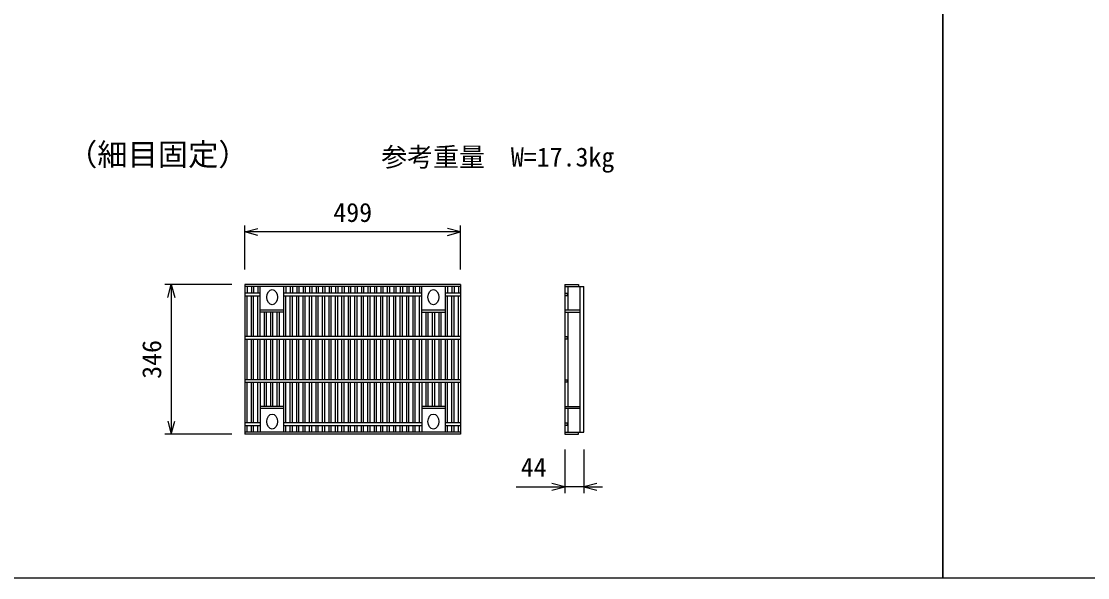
# Model space of a CAD drawing. Units: millimetres, scale not verified. Extents: x -8390 to 25210, y 0 to 11880.
# Drawn here: x 2275 to 4743, y 4770 to 6057 of the extents above; entities that cross this region are included whole.
import ezdxf
from ezdxf.enums import TextEntityAlignment as Align

# ---------------------------------------------------------------- set-up
doc = ezdxf.new("R2010")
doc.units = ezdxf.units.MM
doc.header["$LTSCALE"] = 20
for name, color, linetype, lineweight in [('DIM', 7, 'Continuous', 25), ('HATCH', 6, 'Continuous', 25), ('TXT', 7, 'Continuous', 25)]:
    doc.layers.add(name, color=color, linetype=linetype, lineweight=lineweight)
doc.styles.add('ＭＳ ゴシック', font='')
doc.styles.get('ＭＳ ゴシック').set_extended_font_data('MS Gothic')

msp = doc.modelspace()

# ---------------------------------------------------------------- linework, layer by layer
at = {"layer": 'DIM'}
for p, q in [((2792.68, 5483.57), (2792.68, 5585.16)), ((2792.68, 5570.16), (2822.68, 5578.2)), ((3291.68, 5570.16), (3261.68, 5578.2)), ((3291.68, 5483.57), (3291.68, 5585.16)), ((3291.68, 5570.16), (2792.68, 5570.16)), ((2822.68, 5562.12), (2792.68, 5570.16)), ((3261.68, 5562.12), (3291.68, 5570.16)), ((2762.18, 5448.35), (2607.18, 5448.35)), ((2614.14, 5418.35), (2622.18, 5448.35)), ((2622.18, 5448.35), (2622.18, 5102.35)), ((2622.18, 5448.35), (2630.22, 5418.35)), ((2614.14, 5132.35), (2622.18, 5102.35)), ((2622.18, 5102.35), (2630.22, 5132.35)), ((2762.18, 5102.35), (2607.18, 5102.35)), ((3532.53, 5067.12), (3532.53, 4965.54)), ((3576.53, 5067.12), (3576.53, 4965.54)), ((3532.53, 4980.54), (3502.53, 4988.58)), ((3606.53, 4988.58), (3576.53, 4980.54)), ((3419.92, 4980.54), (3532.53, 4980.54)), ((3502.53, 4972.5), (3532.53, 4980.54)), ((3576.53, 4980.54), (3532.53, 4980.54)), ((3576.53, 4980.54), (3606.53, 4972.5)), ((3576.53, 4980.54), (3620, 4980.54))]:
    msp.add_line(p, q, dxfattribs=at)
at = {"layer": 'HATCH'}
for p, q in [((2792.68, 5448.35), (2792.68, 5102.35)), ((3291.68, 5448.35), (2792.68, 5448.35)), ((3291.68, 5443.85), (2792.68, 5443.85)), ((2827.62, 5428.35), (2792.68, 5428.35)), ((2797.68, 5443.85), (2797.68, 5428.35)), ((2807.65, 5443.85), (2807.65, 5428.35)), ((2812.65, 5443.85), (2812.65, 5428.35)), ((2822.62, 5443.85), (2822.62, 5428.35)), ((2827.62, 5328.35), (2827.62, 5443.85)), ((2882.5, 5328.35), (2882.5, 5443.85)), ((3201.86, 5428.35), (2882.5, 5428.35)), ((2887.5, 5443.85), (2887.5, 5428.35)), ((2897.47, 5443.85), (2897.47, 5428.35)), ((2902.47, 5443.85), (2902.47, 5428.35)), ((2912.44, 5443.85), (2912.44, 5428.35)), ((2917.44, 5443.85), (2917.44, 5428.35)), ((2927.41, 5443.85), (2927.41, 5428.35)), ((2932.41, 5443.85), (2932.41, 5428.35)), ((2942.38, 5443.85), (2942.38, 5428.35)), ((2947.38, 5443.85), (2947.38, 5428.35)), ((2957.35, 5443.85), (2957.35, 5428.35)), ((2962.35, 5443.85), (2962.35, 5428.35)), ((2972.32, 5443.85), (2972.32, 5428.35)), ((2977.32, 5443.85), (2977.32, 5428.35)), ((2987.29, 5443.85), (2987.29, 5428.35)), ((2992.29, 5443.85), (2992.29, 5428.35)), ((3002.26, 5443.85), (3002.26, 5428.35)), ((3007.26, 5443.85), (3007.26, 5428.35)), ((3017.23, 5443.85), (3017.23, 5428.35)), ((3022.23, 5443.85), (3022.23, 5428.35)), ((3032.2, 5443.85), (3032.2, 5428.35)), ((3037.2, 5443.85), (3037.2, 5428.35)), ((3047.17, 5443.85), (3047.17, 5428.35)), ((3052.17, 5443.85), (3052.17, 5428.35)), ((3062.14, 5443.85), (3062.14, 5428.35)), ((3067.14, 5443.85), (3067.14, 5428.35)), ((3077.11, 5443.85), (3077.11, 5428.35)), ((3082.11, 5443.85), (3082.11, 5428.35)), ((3092.08, 5443.85), (3092.08, 5428.35)), ((3097.08, 5443.85), (3097.08, 5428.35)), ((3107.05, 5443.85), (3107.05, 5428.35)), ((3112.05, 5443.85), (3112.05, 5428.35)), ((3122.02, 5443.85), (3122.02, 5428.35)), ((3127.02, 5443.85), (3127.02, 5428.35)), ((3136.98, 5443.85), (3136.98, 5428.35)), ((3141.98, 5443.85), (3141.98, 5428.35)), ((3151.95, 5443.85), (3151.95, 5428.35)), ((3156.95, 5443.85), (3156.95, 5428.35)), ((3166.92, 5443.85), (3166.92, 5428.35)), ((3171.92, 5443.85), (3171.92, 5428.35)), ((3181.89, 5443.85), (3181.89, 5428.35)), ((3186.89, 5443.85), (3186.89, 5428.35)), ((3196.86, 5443.85), (3196.86, 5428.35)), ((3201.86, 5328.35), (3201.86, 5443.85)), ((3256.74, 5328.35), (3256.74, 5443.85)), ((3291.68, 5428.35), (3256.74, 5428.35)), ((3261.74, 5443.85), (3261.74, 5428.35)), ((3271.71, 5443.85), (3271.71, 5428.35)), ((3276.71, 5443.85), (3276.71, 5428.35)), ((3286.68, 5443.85), (3286.68, 5428.35)), ((3291.68, 5448.35), (3291.68, 5102.35)), ((3532.53, 5448.35), (3532.53, 5102.35)), ((3532.53, 5448.35), (3564.53, 5448.35)), ((3532.53, 5443.85), (3576.53, 5443.85)), ((3532.53, 5428.35), (3538.53, 5428.35)), ((3538.53, 5428.35), (3538.53, 5422.35)), ((3540.53, 5388.85), (3540.53, 5443.85)), ((3564.53, 5448.35), (3564.53, 5443.85)), ((3568.53, 5106.85), (3568.53, 5443.85)), ((3576.53, 5106.85), (3576.53, 5443.85)), ((2792.68, 5422.35), (2827.62, 5422.35)), ((2797.68, 5328.35), (2797.68, 5422.35)), ((2807.65, 5328.35), (2807.65, 5422.35)), ((2812.65, 5328.35), (2812.65, 5422.35)), ((2822.62, 5328.35), (2822.62, 5422.35)), ((2882.5, 5422.35), (3201.86, 5422.35)), ((2887.5, 5328.35), (2887.5, 5422.35)), ((2897.47, 5328.35), (2897.47, 5422.35)), ((2902.47, 5328.35), (2902.47, 5422.35)), ((2912.44, 5328.35), (2912.44, 5422.35)), ((2917.44, 5328.35), (2917.44, 5422.35)), ((2927.41, 5328.35), (2927.41, 5422.35)), ((2932.41, 5328.35), (2932.41, 5422.35)), ((2942.38, 5328.35), (2942.38, 5422.35)), ((2947.38, 5328.35), (2947.38, 5422.35)), ((2957.35, 5328.35), (2957.35, 5422.35)), ((2962.35, 5328.35), (2962.35, 5422.35)), ((2972.32, 5328.35), (2972.32, 5422.35)), ((2977.32, 5328.35), (2977.32, 5422.35)), ((2987.29, 5328.35), (2987.29, 5422.35)), ((2992.29, 5328.35), (2992.29, 5422.35)), ((3002.26, 5328.35), (3002.26, 5422.35)), ((3007.26, 5328.35), (3007.26, 5422.35)), ((3017.23, 5328.35), (3017.23, 5422.35)), ((3022.23, 5328.35), (3022.23, 5422.35)), ((3032.2, 5328.35), (3032.2, 5422.35)), ((3037.2, 5328.35), (3037.2, 5422.35)), ((3047.17, 5328.35), (3047.17, 5422.35)), ((3052.17, 5328.35), (3052.17, 5422.35)), ((3062.14, 5328.35), (3062.14, 5422.35)), ((3067.14, 5328.35), (3067.14, 5422.35)), ((3077.11, 5328.35), (3077.11, 5422.35)), ((3082.11, 5328.35), (3082.11, 5422.35)), ((3092.08, 5328.35), (3092.08, 5422.35)), ((3097.08, 5328.35), (3097.08, 5422.35)), ((3107.05, 5328.35), (3107.05, 5422.35)), ((3112.05, 5328.35), (3112.05, 5422.35)), ((3122.02, 5328.35), (3122.02, 5422.35)), ((3127.02, 5328.35), (3127.02, 5422.35)), ((3136.98, 5328.35), (3136.98, 5422.35)), ((3141.98, 5328.35), (3141.98, 5422.35)), ((3151.95, 5328.35), (3151.95, 5422.35)), ((3156.95, 5328.35), (3156.95, 5422.35)), ((3166.92, 5328.35), (3166.92, 5422.35)), ((3171.92, 5328.35), (3171.92, 5422.35)), ((3181.89, 5328.35), (3181.89, 5422.35)), ((3186.89, 5328.35), (3186.89, 5422.35)), ((3196.86, 5328.35), (3196.86, 5422.35)), ((3256.74, 5422.35), (3291.68, 5422.35)), ((3261.74, 5328.35), (3261.74, 5422.35)), ((3271.71, 5328.35), (3271.71, 5422.35)), ((3276.71, 5328.35), (3276.71, 5422.35)), ((3286.68, 5328.35), (3286.68, 5422.35)), ((3538.53, 5422.35), (3532.53, 5422.35)), ((2882.5, 5388.85), (2827.62, 5388.85)), ((2882.5, 5384.35), (2827.62, 5384.35)), ((2837.59, 5328.35), (2837.59, 5384.35)), ((2842.59, 5328.35), (2842.59, 5384.35)), ((2852.56, 5328.35), (2852.56, 5384.35)), ((2857.56, 5328.35), (2857.56, 5384.35)), ((2867.53, 5328.35), (2867.53, 5384.35)), ((2872.53, 5328.35), (2872.53, 5384.35)), ((3256.74, 5388.85), (3201.86, 5388.85)), ((3201.86, 5384.35), (3256.74, 5384.35)), ((3211.83, 5328.35), (3211.83, 5384.35)), ((3216.83, 5328.35), (3216.83, 5384.35)), ((3226.8, 5328.35), (3226.8, 5384.35)), ((3231.8, 5328.35), (3231.8, 5384.35)), ((3241.77, 5328.35), (3241.77, 5384.35)), ((3246.77, 5328.35), (3246.77, 5384.35)), ((3568.53, 5388.85), (3532.53, 5388.85)), ((3532.53, 5384.35), (3568.53, 5384.35)), ((3540.53, 5166.35), (3540.53, 5384.35)), ((3291.68, 5328.35), (2792.68, 5328.35)), ((2792.68, 5322.35), (3291.68, 5322.35)), ((2797.68, 5228.35), (2797.68, 5322.35)), ((2807.65, 5228.35), (2807.65, 5322.35)), ((2812.65, 5228.35), (2812.65, 5322.35)), ((2822.62, 5228.35), (2822.62, 5322.35)), ((2827.62, 5228.35), (2827.62, 5322.35)), ((2837.59, 5228.35), (2837.59, 5322.35)), ((2842.59, 5228.35), (2842.59, 5322.35)), ((2852.56, 5228.35), (2852.56, 5322.35)), ((2857.56, 5228.35), (2857.56, 5322.35)), ((2867.53, 5228.35), (2867.53, 5322.35)), ((2872.53, 5228.35), (2872.53, 5322.35)), ((2882.5, 5228.35), (2882.5, 5322.35)), ((2887.5, 5228.35), (2887.5, 5322.35)), ((2897.47, 5228.35), (2897.47, 5322.35)), ((2902.47, 5228.35), (2902.47, 5322.35)), ((2912.44, 5228.35), (2912.44, 5322.35)), ((2917.44, 5228.35), (2917.44, 5322.35)), ((2927.41, 5228.35), (2927.41, 5322.35)), ((2932.41, 5228.35), (2932.41, 5322.35)), ((2942.38, 5228.35), (2942.38, 5322.35)), ((2947.38, 5228.35), (2947.38, 5322.35)), ((2957.35, 5228.35), (2957.35, 5322.35)), ((2962.35, 5228.35), (2962.35, 5322.35)), ((2972.32, 5228.35), (2972.32, 5322.35)), ((2977.32, 5228.35), (2977.32, 5322.35)), ((2987.29, 5228.35), (2987.29, 5322.35)), ((2992.29, 5228.35), (2992.29, 5322.35)), ((3002.26, 5228.35), (3002.26, 5322.35)), ((3007.26, 5228.35), (3007.26, 5322.35)), ((3017.23, 5228.35), (3017.23, 5322.35)), ((3022.23, 5228.35), (3022.23, 5322.35)), ((3032.2, 5228.35), (3032.2, 5322.35)), ((3037.2, 5228.35), (3037.2, 5322.35)), ((3047.17, 5228.35), (3047.17, 5322.35)), ((3052.17, 5228.35), (3052.17, 5322.35)), ((3062.14, 5228.35), (3062.14, 5322.35)), ((3067.14, 5228.35), (3067.14, 5322.35)), ((3077.11, 5228.35), (3077.11, 5322.35)), ((3082.11, 5228.35), (3082.11, 5322.35)), ((3092.08, 5228.35), (3092.08, 5322.35)), ((3097.08, 5228.35), (3097.08, 5322.35)), ((3107.05, 5228.35), (3107.05, 5322.35)), ((3112.05, 5228.35), (3112.05, 5322.35)), ((3122.02, 5228.35), (3122.02, 5322.35)), ((3127.02, 5228.35), (3127.02, 5322.35)), ((3136.98, 5228.35), (3136.98, 5322.35)), ((3141.98, 5228.35), (3141.98, 5322.35)), ((3151.95, 5228.35), (3151.95, 5322.35)), ((3156.95, 5228.35), (3156.95, 5322.35)), ((3166.92, 5228.35), (3166.92, 5322.35)), ((3171.92, 5228.35), (3171.92, 5322.35)), ((3181.89, 5228.35), (3181.89, 5322.35)), ((3186.89, 5228.35), (3186.89, 5322.35)), ((3196.86, 5228.35), (3196.86, 5322.35)), ((3201.86, 5228.35), (3201.86, 5322.35)), ((3211.83, 5228.35), (3211.83, 5322.35)), ((3216.83, 5228.35), (3216.83, 5322.35)), ((3226.8, 5228.35), (3226.8, 5322.35)), ((3231.8, 5228.35), (3231.8, 5322.35)), ((3241.77, 5228.35), (3241.77, 5322.35)), ((3246.77, 5228.35), (3246.77, 5322.35)), ((3256.74, 5228.35), (3256.74, 5322.35)), ((3261.74, 5228.35), (3261.74, 5322.35)), ((3271.71, 5228.35), (3271.71, 5322.35)), ((3276.71, 5228.35), (3276.71, 5322.35)), ((3286.68, 5228.35), (3286.68, 5322.35)), ((3532.53, 5328.35), (3538.53, 5328.35)), ((3538.53, 5322.35), (3532.53, 5322.35)), ((3538.53, 5328.35), (3538.53, 5322.35)), ((3291.68, 5228.35), (2792.68, 5228.35)), ((2792.68, 5222.35), (3291.68, 5222.35)), ((2797.68, 5128.35), (2797.68, 5222.35)), ((2807.65, 5128.35), (2807.65, 5222.35)), ((2812.65, 5128.35), (2812.65, 5222.35)), ((2822.62, 5128.35), (2822.62, 5222.35)), ((2827.62, 5222.35), (2827.62, 5106.85)), ((2837.59, 5166.35), (2837.59, 5222.35)), ((2842.59, 5166.35), (2842.59, 5222.35)), ((2852.56, 5166.35), (2852.56, 5222.35)), ((2857.56, 5166.35), (2857.56, 5222.35)), ((2867.53, 5166.35), (2867.53, 5222.35)), ((2872.53, 5166.35), (2872.53, 5222.35)), ((2882.5, 5106.85), (2882.5, 5222.35)), ((2887.5, 5128.35), (2887.5, 5222.35)), ((2897.47, 5128.35), (2897.47, 5222.35)), ((2902.47, 5128.35), (2902.47, 5222.35)), ((2912.44, 5128.35), (2912.44, 5222.35)), ((2917.44, 5128.35), (2917.44, 5222.35)), ((2927.41, 5128.35), (2927.41, 5222.35)), ((2932.41, 5128.35), (2932.41, 5222.35)), ((2942.38, 5128.35), (2942.38, 5222.35)), ((2947.38, 5128.35), (2947.38, 5222.35)), ((2957.35, 5128.35), (2957.35, 5222.35)), ((2962.35, 5128.35), (2962.35, 5222.35)), ((2972.32, 5128.35), (2972.32, 5222.35)), ((2977.32, 5128.35), (2977.32, 5222.35)), ((2987.29, 5128.35), (2987.29, 5222.35)), ((2992.29, 5128.35), (2992.29, 5222.35)), ((3002.26, 5128.35), (3002.26, 5222.35)), ((3007.26, 5128.35), (3007.26, 5222.35)), ((3017.23, 5128.35), (3017.23, 5222.35)), ((3022.23, 5128.35), (3022.23, 5222.35)), ((3032.2, 5128.35), (3032.2, 5222.35)), ((3037.2, 5128.35), (3037.2, 5222.35)), ((3047.17, 5128.35), (3047.17, 5222.35)), ((3052.17, 5128.35), (3052.17, 5222.35)), ((3062.14, 5128.35), (3062.14, 5222.35)), ((3067.14, 5128.35), (3067.14, 5222.35)), ((3077.11, 5128.35), (3077.11, 5222.35)), ((3082.11, 5128.35), (3082.11, 5222.35)), ((3092.08, 5128.35), (3092.08, 5222.35)), ((3097.08, 5128.35), (3097.08, 5222.35)), ((3107.05, 5128.35), (3107.05, 5222.35)), ((3112.05, 5128.35), (3112.05, 5222.35)), ((3122.02, 5128.35), (3122.02, 5222.35)), ((3127.02, 5128.35), (3127.02, 5222.35)), ((3136.98, 5128.35), (3136.98, 5222.35)), ((3141.98, 5128.35), (3141.98, 5222.35)), ((3151.95, 5128.35), (3151.95, 5222.35)), ((3156.95, 5128.35), (3156.95, 5222.35)), ((3166.92, 5128.35), (3166.92, 5222.35)), ((3171.92, 5128.35), (3171.92, 5222.35)), ((3181.89, 5128.35), (3181.89, 5222.35)), ((3186.89, 5128.35), (3186.89, 5222.35)), ((3196.86, 5128.35), (3196.86, 5222.35)), ((3201.86, 5222.35), (3201.86, 5106.85)), ((3211.83, 5166.35), (3211.83, 5222.35)), ((3216.83, 5166.35), (3216.83, 5222.35)), ((3226.8, 5166.35), (3226.8, 5222.35)), ((3231.8, 5166.35), (3231.8, 5222.35)), ((3241.77, 5166.35), (3241.77, 5222.35)), ((3246.77, 5166.35), (3246.77, 5222.35)), ((3256.74, 5106.85), (3256.74, 5222.35)), ((3261.74, 5128.35), (3261.74, 5222.35)), ((3271.71, 5128.35), (3271.71, 5222.35)), ((3276.71, 5128.35), (3276.71, 5222.35)), ((3286.68, 5128.35), (3286.68, 5222.35)), ((3532.53, 5228.35), (3538.53, 5228.35)), ((3538.53, 5222.35), (3532.53, 5222.35)), ((3538.53, 5228.35), (3538.53, 5222.35)), ((2882.5, 5166.35), (2827.62, 5166.35)), ((2882.5, 5161.85), (2827.62, 5161.85)), ((3256.74, 5166.35), (3201.86, 5166.35)), ((3256.74, 5161.85), (3201.86, 5161.85)), ((3568.53, 5161.85), (3531.83, 5161.85)), ((3532.53, 5166.35), (3568.53, 5166.35)), ((3540.53, 5106.85), (3540.53, 5161.85)), ((2827.62, 5128.35), (2792.68, 5128.35)), ((2792.68, 5122.35), (2827.62, 5122.35)), ((2797.68, 5106.85), (2797.68, 5122.35)), ((2807.65, 5106.85), (2807.65, 5122.35)), ((2812.65, 5106.85), (2812.65, 5122.35)), ((2822.62, 5106.85), (2822.62, 5122.35)), ((3201.86, 5128.35), (2882.5, 5128.35)), ((2882.5, 5122.35), (3201.86, 5122.35)), ((2887.5, 5106.85), (2887.5, 5122.35)), ((2897.47, 5106.85), (2897.47, 5122.35)), ((2902.47, 5106.85), (2902.47, 5122.35)), ((2912.44, 5106.85), (2912.44, 5122.35)), ((2917.44, 5106.85), (2917.44, 5122.35)), ((2927.41, 5106.85), (2927.41, 5122.35)), ((2932.41, 5106.85), (2932.41, 5122.35)), ((2942.38, 5106.85), (2942.38, 5122.35)), ((2947.38, 5106.85), (2947.38, 5122.35)), ((2957.35, 5106.85), (2957.35, 5122.35)), ((2962.35, 5106.85), (2962.35, 5122.35)), ((2972.32, 5106.85), (2972.32, 5122.35)), ((2977.32, 5106.85), (2977.32, 5122.35)), ((2987.29, 5106.85), (2987.29, 5122.35)), ((2992.29, 5106.85), (2992.29, 5122.35)), ((3002.26, 5106.85), (3002.26, 5122.35)), ((3007.26, 5106.85), (3007.26, 5122.35)), ((3017.23, 5106.85), (3017.23, 5122.35)), ((3022.23, 5106.85), (3022.23, 5122.35)), ((3032.2, 5106.85), (3032.2, 5122.35)), ((3037.2, 5106.85), (3037.2, 5122.35)), ((3047.17, 5106.85), (3047.17, 5122.35)), ((3052.17, 5106.85), (3052.17, 5122.35)), ((3062.14, 5106.85), (3062.14, 5122.35)), ((3067.14, 5106.85), (3067.14, 5122.35)), ((3077.11, 5106.85), (3077.11, 5122.35)), ((3082.11, 5106.85), (3082.11, 5122.35)), ((3092.08, 5106.85), (3092.08, 5122.35)), ((3097.08, 5106.85), (3097.08, 5122.35)), ((3107.05, 5106.85), (3107.05, 5122.35)), ((3112.05, 5106.85), (3112.05, 5122.35)), ((3122.02, 5106.85), (3122.02, 5122.35)), ((3127.02, 5106.85), (3127.02, 5122.35)), ((3136.98, 5106.85), (3136.98, 5122.35)), ((3141.98, 5106.85), (3141.98, 5122.35)), ((3151.95, 5106.85), (3151.95, 5122.35)), ((3156.95, 5106.85), (3156.95, 5122.35)), ((3166.92, 5106.85), (3166.92, 5122.35)), ((3171.92, 5106.85), (3171.92, 5122.35)), ((3181.89, 5106.85), (3181.89, 5122.35)), ((3186.89, 5106.85), (3186.89, 5122.35)), ((3196.86, 5106.85), (3196.86, 5122.35)), ((3291.68, 5128.35), (3256.74, 5128.35)), ((3256.74, 5122.35), (3291.68, 5122.35)), ((3261.74, 5106.85), (3261.74, 5122.35)), ((3271.71, 5106.85), (3271.71, 5122.35)), ((3276.71, 5106.85), (3276.71, 5122.35)), ((3286.68, 5106.85), (3286.68, 5122.35)), ((3532.53, 5128.35), (3538.53, 5128.35)), ((3538.53, 5122.35), (3532.53, 5122.35)), ((3538.53, 5128.35), (3538.53, 5122.35)), ((3291.68, 5106.85), (2792.68, 5106.85)), ((3291.68, 5102.35), (2792.68, 5102.35)), ((3532.53, 5106.85), (3576.53, 5106.85)), ((3532.53, 5102.35), (3564.53, 5102.35)), ((3564.53, 5102.35), (3564.53, 5106.85))]:
    msp.add_line(p, q, dxfattribs=at)
for centre in [(2855.68, 5419.35), (3228.68, 5419.35), (2855.68, 5131.35), (3228.68, 5131.35)]:
    msp.add_ellipse(centre, major_axis=(0, 17.5), ratio=0.714286, dxfattribs=at)
at = {"layer": 'TXT'}
for p, q in [((4407.68, 7420.36), (4407.68, 4770.36)), ((4407.68, 4770.36), (4407.68, 7420.36)), ((1907.68, 4770.36), (4407.68, 4770.36)), ((4407.68, 4770.36), (6907.68, 4770.36))]:
    msp.add_line(p, q, dxfattribs=at)

# ---------------------------------------------------------------- texts
at = {"layer": 'DIM', "style": 'ＭＳ ゴシック'}
for s, height, p in [('（細目固定）', 51.32, (2381.13, 5708.35)), ('参考重量\u3000W=17.3kg', 43.99, (3107.98, 5708.35)), ('499', 43.99, (2997.18, 5580.16)), ('44', 43.99, (3430.89, 4990.54))]:
    msp.add_text(s, height=height, dxfattribs=at).set_placement(p, align=Align.BOTTOM_LEFT)
msp.add_text('346', height=43.99, rotation=90, dxfattribs=at).set_placement((2612.18, 5230.35), align=Align.BOTTOM_LEFT)

doc.saveas('drawing.dxf')
